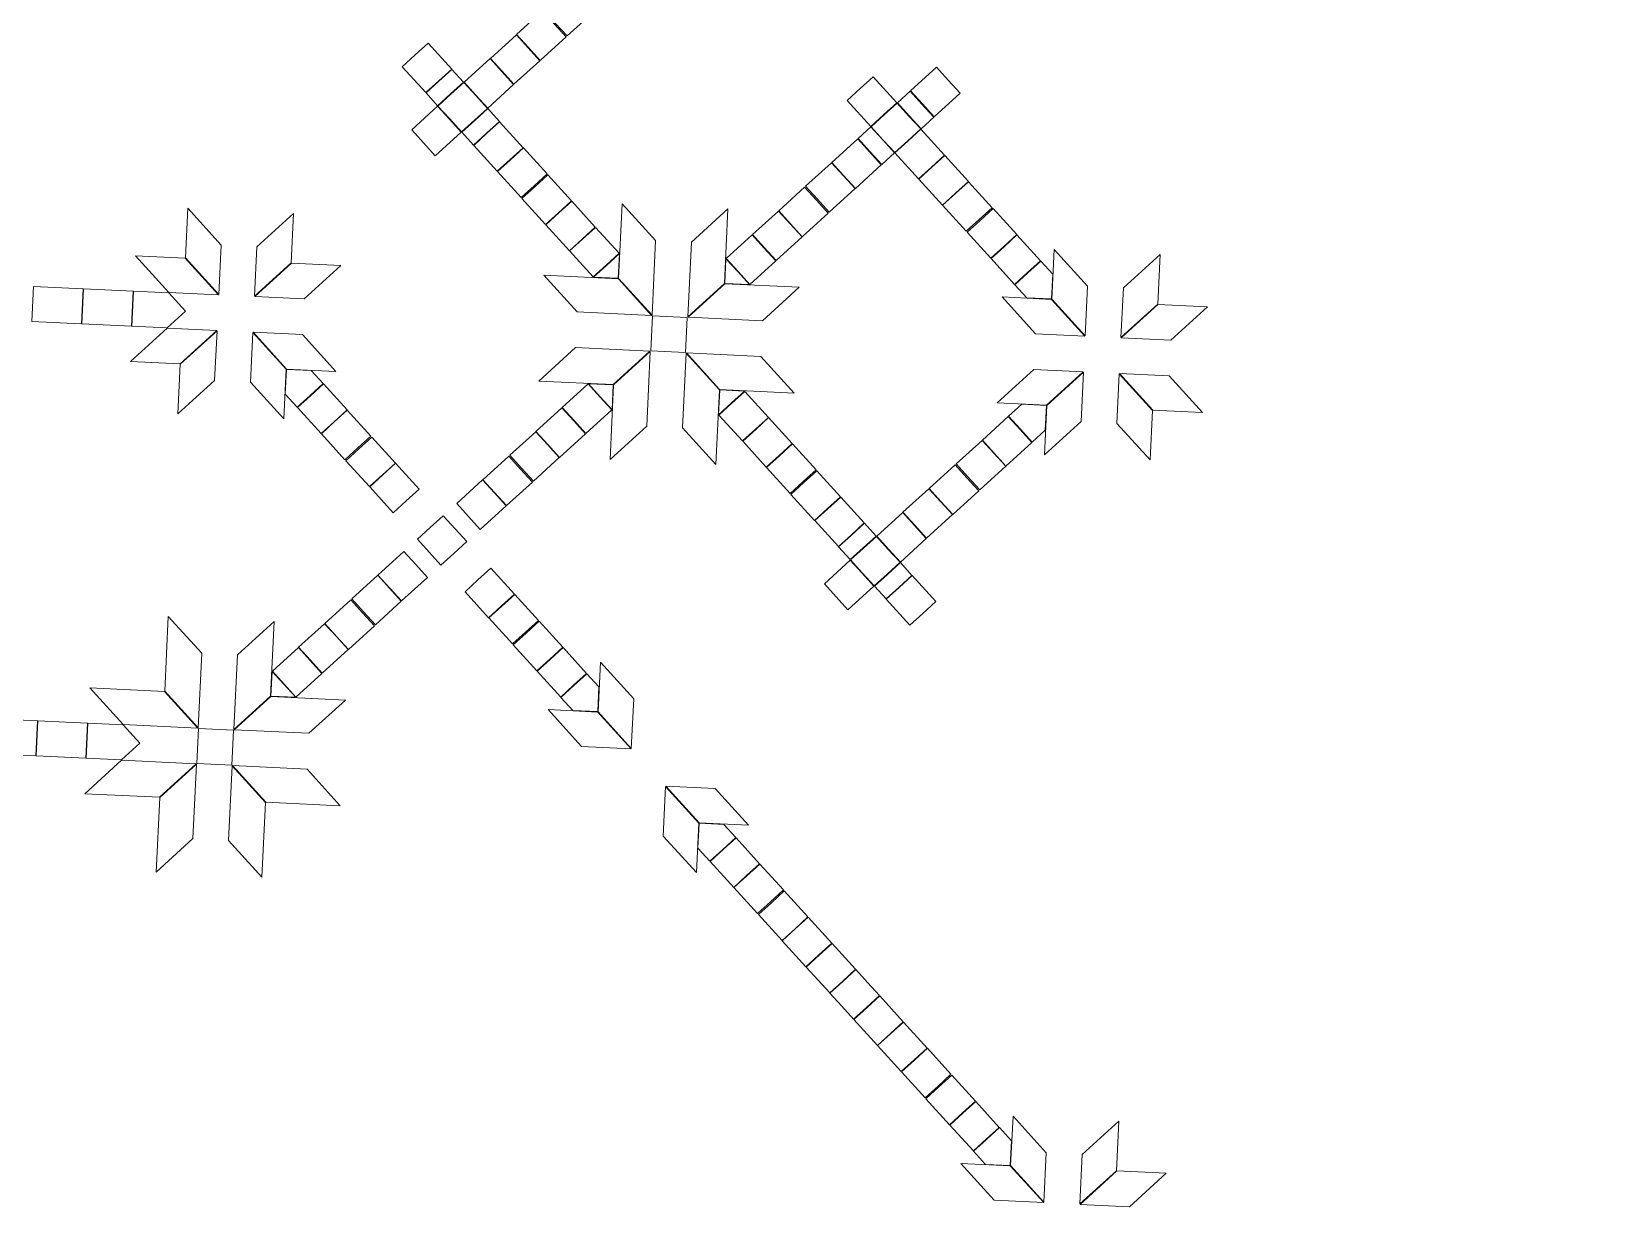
# Model space of a CAD drawing. Header units: inches. Extents: x 733725 to 1472938, y 4017711 to 8040520.
# Drawn here: x 734683.65 to 734701.71, y 4019134.87 to 4019148.44 of the extents above; entities that cross this region are included whole.
import ezdxf

# ---------------------------------------------------------------- set-up
doc = ezdxf.new("R2010")
doc.units = ezdxf.units.IN
doc.header["$MEASUREMENT"] = 0
for name, color, linetype, lineweight in [('H-HARAM2', 123, 'Continuous', 5), ('H-HARAM3', 123, 'Continuous', 5), ('H-MAFSALL', 31, 'Continuous', 13)]:
    doc.layers.add(name, color=color, linetype=linetype, lineweight=lineweight)
pattern_1 = [(354.99999998, (-0.961, 0.33), (0.553438968, 6.325836333), []), (354.99999998, (-0.892, 1.121), (0.553438968, 6.325836333), []), (354.99999998, (-0.823, 1.9117), (0.553438968, 6.325836333), [])]

msp = doc.modelspace()

# ---------------------------------------------------------------- hatches: boundary and pattern name
at = {"layer": 'H-HARAM2'}
h = msp.add_hatch(dxfattribs=at)
h.set_pattern_fill('PLAST', color=256, angle=-5, style=0)
h.set_pattern_definition(pattern_1)
edge = h.paths.add_edge_path()
edge.add_line((734632.731, 4019098.943), (734586.621, 4019149.885))
edge.add_line((734586.621, 4019149.885), (734697.208, 4019249.401))
edge.add_line((734697.208, 4019249.401), (734656.636, 4019294.307))
edge.add_line((734656.636, 4019294.307), (734612.593, 4019254.265))
edge.add_arc((734584.783, 4019246.201), 28.955, -31.0677, 16.1711, ccw=False)
edge.add_line((734609.585, 4019231.259), (734630.186, 4019208.599))
edge.add_line((734630.186, 4019208.599), (734617.904, 4019197.432))
edge.add_line((734617.904, 4019197.432), (734597.303, 4019220.092))
edge.add_arc((734584.783, 4019246.201), 28.955, 248.3791, 295.6179, ccw=False)
edge.add_line((734574.114, 4019219.283), (734521.152, 4019171.133))
edge.add_line((734521.152, 4019171.133), (734519.735, 4019155.04))
edge.add_line((734519.735, 4019155.04), (734510.13, 4019146.749))
edge.add_line((734510.13, 4019146.749), (734509.618, 4019135.985))
edge.add_line((734509.618, 4019135.985), (734511.003, 4019134.453))
edge.add_line((734511.003, 4019134.453), (734515.932, 4019129.031))
edge.add_line((734515.932, 4019129.031), (734518.495, 4019128.91))
edge.add_line((734518.495, 4019128.91), (734518.371, 4019126.305))
edge.add_line((734518.371, 4019126.305), (734518.431, 4019126.238))
edge.add_line((734518.431, 4019126.238), (734518.193, 4019121.231))
edge.add_line((734518.193, 4019121.231), (734532.114, 4019121.216))
edge.add_line((734532.114, 4019121.216), (734533.331, 4019119.845))
edge.add_line((734533.331, 4019119.845), (734566.504, 4019083.356))
edge.add_line((734566.504, 4019083.356), (734585.293, 4019100.438))
edge.add_line((734585.293, 4019100.438), (734607.504, 4019076.008))
edge.add_line((734607.504, 4019076.008), (734632.731, 4019098.943))
h = msp.add_hatch(dxfattribs=at)
h.set_pattern_fill('PLAST', color=256, angle=-5, style=0)
h.set_pattern_definition(pattern_1)
edge = h.paths.add_edge_path()
edge.add_line((734632.731, 4019098.943), (734586.621, 4019149.885))
edge.add_line((734586.621, 4019149.885), (734697.208, 4019249.401))
edge.add_line((734697.208, 4019249.401), (734656.636, 4019294.307))
edge.add_line((734656.636, 4019294.307), (734612.593, 4019254.265))
edge.add_arc((734584.783, 4019246.201), 28.955, -31.0677, 16.1711, ccw=False)
edge.add_line((734609.585, 4019231.259), (734630.186, 4019208.599))
edge.add_line((734630.186, 4019208.599), (734617.904, 4019197.432))
edge.add_line((734617.904, 4019197.432), (734597.303, 4019220.092))
edge.add_arc((734584.783, 4019246.201), 28.955, 248.3791, 295.6179, ccw=False)
edge.add_line((734574.114, 4019219.283), (734521.152, 4019171.133))
edge.add_line((734521.152, 4019171.133), (734519.735, 4019155.04))
edge.add_line((734519.735, 4019155.04), (734510.13, 4019146.749))
edge.add_line((734510.13, 4019146.749), (734509.618, 4019135.985))
edge.add_line((734509.618, 4019135.985), (734511.003, 4019134.453))
edge.add_line((734511.003, 4019134.453), (734515.932, 4019129.031))
edge.add_line((734515.932, 4019129.031), (734518.495, 4019128.91))
edge.add_line((734518.495, 4019128.91), (734518.371, 4019126.305))
edge.add_line((734518.371, 4019126.305), (734518.431, 4019126.238))
edge.add_line((734518.431, 4019126.238), (734518.193, 4019121.231))
edge.add_line((734518.193, 4019121.231), (734532.114, 4019121.216))
edge.add_line((734532.114, 4019121.216), (734533.331, 4019119.845))
edge.add_line((734533.331, 4019119.845), (734566.504, 4019083.356))
edge.add_line((734566.504, 4019083.356), (734585.293, 4019100.438))
edge.add_line((734585.293, 4019100.438), (734607.504, 4019076.008))
edge.add_line((734607.504, 4019076.008), (734632.731, 4019098.943))
at = {"layer": 'H-MAFSALL'}
h = msp.add_hatch(dxfattribs=at)
h.set_pattern_fill('ANGLE', color=256, scale=0.3, angle=45, style=0)
h.set_pattern_definition([(44.999999983, (-0.0012, 0.0002), (-1.4817422595, 1.4817422604), [1.524, -0.5715]), (134.999999983, (-0.0012, 0.0002), (-1.4817422604, -1.4817422595), [1.524, -0.5715])])
edge = h.paths.add_edge_path(flags=16)
edge.add_arc((734483.445, 4019138.19), 8, -50, 310)
edge = h.paths.add_edge_path(flags=16)
edge.add_arc((735041.69, 4018744.78), 5, 130, 310)
edge.add_arc((735041.69, 4018744.78), 5, -50, 130)
edge = h.paths.add_edge_path(flags=16)
edge.add_arc((734929.449, 4018650.032), 10, 307.1029, 310)
edge.add_line((734935.877, 4018642.372), (734935.481, 4018642.057))
edge = h.paths.add_edge_path(flags=16)
edge.add_arc((734448.304, 4018988.959), 5, -50, 310)
edge = h.paths.add_edge_path(flags=16)
edge.add_arc((734929.449, 4018650.032), 10, -50, 310)
edge = h.paths.add_edge_path()
edge.add_line((734470.495, 4018819.804), (734535.003, 4018852.189))
edge.add_line((734535.003, 4018852.189), (734535.003, 4018852.189))
edge.add_line((734535.003, 4018852.189), (734572.914, 4018810.916))
edge.add_arc((734615.714, 4018815.067), 43, 185.5397, 259.5981)
edge.add_line((734607.95, 4018772.774), (734656.259, 4018720.181))
edge.add_line((734656.259, 4018720.181), (734681.017, 4018702.881))
edge.add_line((734681.017, 4018702.881), (734689.467, 4018687.669))
edge.add_line((734689.467, 4018687.669), (734694.857, 4018680.12))
edge.add_line((734694.857, 4018680.12), (734719.321, 4018651.346))
edge.add_line((734719.321, 4018651.346), (734735.321, 4018631.946))
edge.add_line((734735.321, 4018631.946), (734738.811, 4018624.304))
edge.add_line((734738.811, 4018624.304), (734748.26, 4018603.512))
edge.add_line((734748.26, 4018603.512), (734747.516, 4018601.656))
edge.add_arc((734785.506, 4018511.871), 97.491, 107.72929, 112.93457, ccw=False)
edge.add_arc((734656.551, 4018541.881), 117.492, 25.08126, 32.34036, ccw=False)
edge.add_line((734762.964, 4018591.686), (734809.18, 4018581.942))
edge.add_line((734809.18, 4018581.942), (734866.219, 4018571.729))
edge.add_line((734866.219, 4018571.729), (734867.898, 4018578.513))
edge.add_line((734867.898, 4018578.513), (734907.725, 4018615.005))
edge.add_line((734907.725, 4018615.005), (734912.431, 4018609.829))
edge.add_line((734912.431, 4018609.829), (734975.64, 4018667.103))
edge.add_line((734975.64, 4018667.103), (734970.981, 4018672.229))
edge.add_line((734970.981, 4018672.229), (735032.04, 4018727.74))
edge.add_line((735032.04, 4018727.74), (735037.306, 4018722.006))
edge.add_line((735037.306, 4018722.006), (735052.413, 4018735.663))
edge.add_line((735052.413, 4018735.663), (735059.338, 4018741.922))
edge.add_line((735059.338, 4018741.922), (735066.401, 4018748.341))
edge.add_line((735066.401, 4018748.341), (735061.106, 4018754.165))
edge.add_line((735061.106, 4018754.165), (735117.118, 4018805.091))
edge.add_line((735117.118, 4018805.091), (735104.817, 4018818.622))
edge.add_line((735104.817, 4018818.622), (734958.677, 4018685.762))
edge.add_line((734958.677, 4018685.762), (734951.519, 4018693.635))
edge.add_line((734951.519, 4018693.635), (734933.872, 4018677.591))
edge.add_line((734933.872, 4018677.591), (734905.385, 4018651.693))
edge.add_line((734905.385, 4018651.693), (734888.108, 4018635.985))
edge.add_line((734888.108, 4018635.985), (734892.767, 4018630.86))
edge.add_line((734892.767, 4018630.86), (734854.667, 4018596.221))
edge.add_line((734854.667, 4018596.221), (734784.293, 4018608.823))
edge.add_arc((734788.7, 4018633.431), 25, 217.1653, 259.8479, ccw=False)
edge.add_line((734768.777, 4018618.328), (734704.047, 4018703.715))
edge.add_line((734704.047, 4018703.715), (734708.534, 4018710.947))
edge.add_line((734708.534, 4018710.947), (734700.207, 4018716.114))
edge.add_line((734700.207, 4018716.114), (734704.039, 4018722.289))
edge.add_line((734704.039, 4018722.289), (734698.091, 4018725.98))
edge.add_line((734698.091, 4018725.98), (734702.273, 4018732.721))
edge.add_line((734702.273, 4018732.721), (734702.336, 4018732.679))
edge.add_arc((734708.117, 4018741.415), 10.475, 236.5024, 314.0512)
edge.add_line((734715.401, 4018733.886), (734717.159, 4018735.485))
edge.add_line((734717.159, 4018735.485), (734722.231, 4018740.095))
edge.add_line((734722.231, 4018740.095), (734720.065, 4018742.478))
edge.add_line((734720.065, 4018742.478), (734726.132, 4018747.994))
edge.add_line((734726.132, 4018747.994), (734719.41, 4018755.387))
edge.add_line((734719.41, 4018755.387), (734713.218, 4018749.758))
edge.add_line((734713.218, 4018749.758), (734710.291, 4018752.978))
edge.add_line((734710.291, 4018752.978), (734716.483, 4018758.607))
edge.add_line((734716.483, 4018758.607), (734709.759, 4018766.003))
edge.add_line((734709.759, 4018766.003), (734703.567, 4018760.373))
edge.add_line((734703.567, 4018760.373), (734700.64, 4018763.593))
edge.add_line((734700.64, 4018763.593), (734706.832, 4018769.222))
edge.add_line((734706.832, 4018769.222), (734700.111, 4018776.616))
edge.add_line((734700.111, 4018776.616), (734694.4, 4018771.424))
edge.add_line((734694.4, 4018771.424), (734692.234, 4018773.807))
edge.add_line((734692.234, 4018773.807), (734686.631, 4018768.713))
edge.add_line((734686.631, 4018768.713), (734683.931, 4018766.258))
edge.add_arc((734691.488, 4018755.604), 13.062, 125.3471, 234.1486)
edge.add_line((734683.838, 4018745.017), (734679.674, 4018738.306))
edge.add_line((734679.674, 4018738.306), (734673.726, 4018741.996))
edge.add_line((734673.726, 4018741.996), (734673.41, 4018741.491))
edge.add_line((734673.41, 4018741.491), (734673.274, 4018741.576))
edge.add_line((734673.274, 4018741.576), (734669.424, 4018735.372))
edge.add_line((734669.424, 4018735.372), (734662.891, 4018739.425))
edge.add_line((734662.891, 4018739.425), (734661.12, 4018740.524))
edge.add_line((734661.12, 4018740.524), (734662.269, 4018742.424))
edge.add_line((734662.269, 4018742.424), (734639.091, 4018767.919))
edge.add_line((734639.091, 4018767.919), (734644.863, 4018773.166))
edge.add_line((734644.863, 4018773.166), (734641.27, 4018777.117))
edge.add_line((734641.27, 4018777.117), (734635.499, 4018771.87))
edge.add_line((734635.499, 4018771.87), (734624.539, 4018783.924))
edge.add_line((734624.539, 4018783.924), (734623.801, 4018783.25))
edge.add_line((734623.801, 4018783.25), (734611.491, 4018796.79))
edge.add_line((734611.491, 4018796.79), (734615.969, 4018800.904))
edge.add_line((734615.969, 4018800.904), (734613.206, 4018803.943))
edge.add_line((734613.206, 4018803.943), (734611.359, 4018802.264))
edge.add_line((734611.359, 4018802.264), (734611.02, 4018802.637))
edge.add_line((734611.02, 4018802.637), (734608.08, 4018802.777))
edge.add_line((734608.08, 4018802.777), (734607.708, 4018802.438))
edge.add_line((734607.708, 4018802.438), (734600.959, 4018809.861))
edge.add_line((734600.959, 4018809.861), (734601.332, 4018810.2))
edge.add_line((734601.332, 4018810.2), (734601.471, 4018813.14))
edge.add_line((734601.471, 4018813.14), (734601.133, 4018813.512))
edge.add_line((734601.133, 4018813.512), (734602.98, 4018815.191))
edge.add_line((734602.98, 4018815.191), (734600.195, 4018818.254))
edge.add_line((734600.195, 4018818.254), (734595.696, 4018814.164))
edge.add_line((734595.696, 4018814.164), (734583.386, 4018827.704))
edge.add_line((734583.386, 4018827.704), (734584.128, 4018828.375))
edge.add_line((734584.128, 4018828.375), (734573.169, 4018840.43))
edge.add_line((734573.169, 4018840.43), (734578.94, 4018845.677))
edge.add_line((734578.94, 4018845.677), (734575.348, 4018849.628))
edge.add_line((734575.348, 4018849.628), (734569.576, 4018844.381))
edge.add_line((734569.576, 4018844.381), (734546.398, 4018869.875))
edge.add_line((734546.398, 4018869.875), (734544.397, 4018868.912))
edge.add_line((734544.397, 4018868.912), (734540.057, 4018877.668))
edge.add_line((734540.057, 4018877.668), (734546.599, 4018880.911))
edge.add_line((734546.599, 4018880.911), (734546.526, 4018881.057))
edge.add_line((734546.526, 4018881.057), (734547.06, 4018881.322))
edge.add_line((734547.06, 4018881.322), (734543.952, 4018887.593))
edge.add_line((734543.952, 4018887.593), (734551.028, 4018891.101))
edge.add_arc((734562.294, 4018897.711), 13.062, 210.4016, 319.2031)
edge.add_line((734572.182, 4018889.177), (734580.485, 4018896.725))
edge.add_line((734580.485, 4018896.725), (734578.319, 4018899.107))
edge.add_line((734578.319, 4018899.107), (734584.029, 4018904.299))
edge.add_line((734584.029, 4018904.299), (734577.183, 4018911.579))
edge.add_line((734577.183, 4018911.579), (734571.116, 4018906.063))
edge.add_line((734571.116, 4018906.063), (734568.189, 4018909.283))
edge.add_line((734568.189, 4018909.283), (734574.256, 4018914.799))
edge.add_line((734574.256, 4018914.799), (734567.532, 4018922.195))
edge.add_line((734567.532, 4018922.195), (734561.465, 4018916.679))
edge.add_line((734561.465, 4018916.679), (734558.538, 4018919.898))
edge.add_line((734558.538, 4018919.898), (734564.605, 4018925.414))
edge.add_line((734564.605, 4018925.414), (734558.008, 4018932.921))
edge.add_line((734558.008, 4018932.921), (734551.941, 4018927.405))
edge.add_line((734551.941, 4018927.405), (734549.774, 4018929.787))
edge.add_line((734549.774, 4018929.787), (734542.945, 4018923.578))
edge.add_arc((734549.637, 4018915.633), 10.388, 130.1084, 208.8482)
edge.add_line((734540.538, 4018910.621), (734533.43, 4018907.097))
edge.add_line((734533.43, 4018907.097), (734530.321, 4018913.369))
edge.add_line((734530.321, 4018913.369), (734523.81, 4018910.141))
edge.add_line((734523.81, 4018910.141), (734519.422, 4018918.991))
edge.add_line((734519.422, 4018918.991), (734518.414, 4018918.49))
edge.add_line((734518.414, 4018918.49), (734483.652, 4018963.612))
edge.add_line((734483.652, 4018963.612), (734466.216, 4018986.25))
edge.add_arc((734446.342, 4018986.524), 19.876, -0.7881, 95.2465)
edge.add_line((734444.525, 4019006.316), (734441.745, 4019010.015))
edge.add_arc((734457.733, 4019022.03), 20, 159.6381, 216.9245, ccw=False)
edge.add_line((734438.983, 4019028.989), (734449.624, 4019057.661))
edge.add_arc((734468.375, 4019050.702), 20, 132.2751, 159.6381, ccw=False)
edge.add_line((734454.921, 4019065.5), (734492.174, 4019099.369))
edge.add_line((734492.174, 4019099.369), (734492.352, 4019103.094))
edge.add_line((734492.352, 4019103.094), (734518.495, 4019128.91))
edge.add_line((734518.495, 4019128.91), (734515.932, 4019129.032))
edge.add_line((734515.932, 4019129.032), (734509.618, 4019135.985))
edge.add_line((734509.618, 4019135.985), (734510.13, 4019146.749))
edge.add_line((734510.13, 4019146.749), (734519.735, 4019155.04))
edge.add_line((734519.735, 4019155.04), (734521.152, 4019171.133))
edge.add_line((734521.152, 4019171.133), (734507.472, 4019199.486))
edge.add_line((734507.472, 4019199.486), (734476.686, 4019171.099))
edge.add_line((734476.686, 4019171.099), (734472.574, 4019167.308))
edge.add_line((734472.574, 4019167.308), (734466.913, 4019162.087))
edge.add_line((734466.913, 4019162.087), (734466.392, 4019149.251))
edge.add_line((734466.392, 4019149.251), (734473.058, 4019142.023))
edge.add_line((734473.058, 4019142.023), (734470.728, 4019136.003))
edge.add_line((734470.728, 4019136.003), (734468.209, 4019122.907))
edge.add_line((734468.209, 4019122.907), (734466.607, 4019104.847))
edge.add_line((734466.607, 4019104.847), (734464.67, 4019103.328))
edge.add_line((734464.67, 4019103.328), (734460.43, 4019099.47))
edge.add_line((734460.43, 4019099.47), (734439.912, 4019080.557))
edge.add_arc((734466.972, 4019051.099), 40, 132.5703, 159.9333)
edge.add_line((734429.4, 4019064.824), (734425.787, 4019054.932))
edge.add_arc((734492.611, 4019019.499), 75.638, 152.06563, 155.27115)
edge.add_line((734423.91, 4019051.14), (734418.436, 4019034.299))
edge.add_line((734418.436, 4019034.299), (734418.393, 4019032.833))
edge.add_arc((734464.107, 4019027.499), 46.024, 173.3446, 190.8662)
edge.add_arc((734458.101, 4019026.815), 40, 191.5252, 222.5703)
edge.add_line((734428.643, 4018999.755), (734431.55, 4018996.591))
edge.add_arc((734450.637, 4018990.594), 20.007, 162.5586, 282.582)
edge.add_line((734454.995, 4018971.068), (734472.935, 4018951.538))
edge.add_line((734472.935, 4018951.538), (734489.366, 4018933.651))
edge.add_line((734489.366, 4018933.651), (734498.083, 4018916.295))
edge.add_line((734498.083, 4018916.295), (734467.009, 4018900.695))
edge.add_line((734467.009, 4018900.695), (734457.734, 4018896.038))
edge.add_line((734457.734, 4018896.038), (734446.846, 4018890.572))
edge.add_line((734446.846, 4018890.572), (734436.474, 4018885.365))
edge.add_line((734436.474, 4018885.365), (734448.8, 4018875.981))
edge.add_line((734448.8, 4018875.981), (734461.775, 4018837.145))
edge.add_line((734461.775, 4018837.145), (734470.495, 4018819.804))

# ---------------------------------------------------------------- linework, layer by layer
at = {"layer": 'H-HARAM3'}
for points in [[(734689.756, 4019148.393), (734689.621, 4019148.541), (734689.487, 4019148.689), (734689.783, 4019148.958), (734689.917, 4019148.81), (734690.052, 4019148.662)], [(734689.756, 4019148.393), (734689.621, 4019148.541), (734689.487, 4019148.689), (734689.783, 4019148.958), (734689.917, 4019148.81), (734690.052, 4019148.662)], [(734689.449, 4019148.114), (734689.314, 4019148.262), (734689.18, 4019148.41), (734689.476, 4019148.679), (734689.61, 4019148.531), (734689.745, 4019148.383)], [(734689.449, 4019148.114), (734689.314, 4019148.262), (734689.18, 4019148.41), (734689.476, 4019148.679), (734689.61, 4019148.531), (734689.745, 4019148.383)], [(734688.291, 4019147.881), (734688.143, 4019147.747), (734687.874, 4019148.043), (734688.022, 4019148.177), (734688.17, 4019148.312), (734688.439, 4019148.016)], [(734688.291, 4019147.881), (734688.143, 4019147.747), (734687.874, 4019148.043), (734688.022, 4019148.177), (734688.17, 4019148.312), (734688.439, 4019148.016)], [(734689.15, 4019147.842), (734689.015, 4019147.99), (734688.881, 4019148.138), (734689.177, 4019148.407), (734689.311, 4019148.259), (734689.446, 4019148.111)], [(734689.15, 4019147.842), (734689.015, 4019147.99), (734688.881, 4019148.138), (734689.177, 4019148.407), (734689.311, 4019148.259), (734689.446, 4019148.111)], [(734688.85, 4019147.57), (734688.716, 4019147.718), (734688.581, 4019147.866), (734688.877, 4019148.135), (734689.012, 4019147.987), (734689.146, 4019147.839)], [(734688.85, 4019147.57), (734688.716, 4019147.718), (734688.581, 4019147.866), (734688.877, 4019148.135), (734689.012, 4019147.987), (734689.146, 4019147.839)], [(734688.427, 4019147.732), (734688.279, 4019147.597), (734688.146, 4019147.743), (734688.294, 4019147.878), (734688.442, 4019148.012), (734688.575, 4019147.866)], [(734688.427, 4019147.732), (734688.279, 4019147.597), (734688.146, 4019147.743), (734688.294, 4019147.878), (734688.442, 4019148.012), (734688.575, 4019147.866)], [(734693.944, 4019147.471), (734693.81, 4019147.619), (734693.675, 4019147.767), (734693.971, 4019148.036), (734694.106, 4019147.888), (734694.24, 4019147.74)], [(734693.944, 4019147.471), (734693.81, 4019147.619), (734693.675, 4019147.767), (734693.971, 4019148.036), (734694.106, 4019147.888), (734694.24, 4019147.74)], [(734688.699, 4019147.432), (734688.551, 4019147.298), (734688.417, 4019147.446), (734688.282, 4019147.594), (734688.43, 4019147.728), (734688.578, 4019147.863), (734688.713, 4019147.715), (734688.847, 4019147.567)], [(734688.699, 4019147.432), (734688.551, 4019147.298), (734688.417, 4019147.446), (734688.282, 4019147.594), (734688.43, 4019147.728), (734688.578, 4019147.863), (734688.713, 4019147.715), (734688.847, 4019147.567)], [(734693.223, 4019147.362), (734692.954, 4019147.658), (734693.102, 4019147.792), (734693.25, 4019147.927), (734693.519, 4019147.631), (734693.371, 4019147.496)], [(734693.223, 4019147.362), (734692.954, 4019147.658), (734693.102, 4019147.792), (734693.25, 4019147.927), (734693.519, 4019147.631), (734693.371, 4019147.496)], [(734693.795, 4019147.335), (734693.66, 4019147.483), (734693.525, 4019147.631), (734693.672, 4019147.764), (734693.806, 4019147.616), (734693.941, 4019147.468)], [(734693.795, 4019147.335), (734693.66, 4019147.483), (734693.525, 4019147.631), (734693.672, 4019147.764), (734693.806, 4019147.616), (734693.941, 4019147.468)], [(734688.252, 4019147.026), (734688.117, 4019147.174), (734687.983, 4019147.322), (734688.279, 4019147.591), (734688.413, 4019147.443), (734688.548, 4019147.295)], [(734688.252, 4019147.026), (734688.117, 4019147.174), (734687.983, 4019147.322), (734688.279, 4019147.591), (734688.413, 4019147.443), (734688.548, 4019147.295)], [(734693.643, 4019147.197), (734693.495, 4019147.063), (734693.361, 4019147.21), (734693.226, 4019147.358), (734693.374, 4019147.493), (734693.522, 4019147.628), (734693.657, 4019147.48), (734693.791, 4019147.332)], [(734693.643, 4019147.197), (734693.495, 4019147.063), (734693.361, 4019147.21), (734693.226, 4019147.358), (734693.374, 4019147.493), (734693.522, 4019147.628), (734693.657, 4019147.48), (734693.791, 4019147.332)], [(734688.835, 4019147.283), (734688.687, 4019147.148), (734688.554, 4019147.295), (734688.702, 4019147.429), (734688.85, 4019147.564), (734688.983, 4019147.417)], [(734688.835, 4019147.283), (734688.687, 4019147.148), (734688.554, 4019147.295), (734688.702, 4019147.429), (734688.85, 4019147.564), (734688.983, 4019147.417)], [(734688.959, 4019146.849), (734688.69, 4019147.145), (734688.838, 4019147.279), (734688.986, 4019147.414), (734689.255, 4019147.118), (734689.107, 4019146.984)], [(734688.959, 4019146.849), (734688.69, 4019147.145), (734688.838, 4019147.279), (734688.986, 4019147.414), (734689.255, 4019147.118), (734689.107, 4019146.984)], [(734693.046, 4019146.654), (734692.912, 4019146.802), (734692.777, 4019146.95), (734693.073, 4019147.22), (734693.208, 4019147.072), (734693.342, 4019146.924)], [(734693.046, 4019146.654), (734692.912, 4019146.802), (734692.777, 4019146.95), (734693.073, 4019147.22), (734693.208, 4019147.072), (734693.342, 4019146.924)], [(734693.346, 4019146.926), (734693.211, 4019147.074), (734693.077, 4019147.222), (734693.223, 4019147.356), (734693.358, 4019147.208), (734693.492, 4019147.06)], [(734693.346, 4019146.926), (734693.211, 4019147.074), (734693.077, 4019147.222), (734693.223, 4019147.356), (734693.358, 4019147.208), (734693.492, 4019147.06)], [(734693.915, 4019146.898), (734693.767, 4019146.763), (734693.498, 4019147.059), (734693.646, 4019147.194), (734693.794, 4019147.328), (734694.063, 4019147.032)], [(734693.915, 4019146.898), (734693.767, 4019146.763), (734693.498, 4019147.059), (734693.646, 4019147.194), (734693.794, 4019147.328), (734694.063, 4019147.032)], [(734689.379, 4019146.684), (734689.231, 4019146.55), (734688.962, 4019146.846), (734689.11, 4019146.98), (734689.258, 4019147.115), (734689.527, 4019146.819)], [(734689.379, 4019146.684), (734689.231, 4019146.55), (734688.962, 4019146.846), (734689.11, 4019146.98), (734689.258, 4019147.115), (734689.527, 4019146.819)], [(734692.747, 4019146.382), (734692.613, 4019146.53), (734692.478, 4019146.678), (734692.774, 4019146.947), (734692.909, 4019146.799), (734693.043, 4019146.651)], [(734692.747, 4019146.382), (734692.613, 4019146.53), (734692.478, 4019146.678), (734692.774, 4019146.947), (734692.909, 4019146.799), (734693.043, 4019146.651)], [(734694.187, 4019146.599), (734694.039, 4019146.464), (734693.77, 4019146.76), (734693.918, 4019146.895), (734694.066, 4019147.029), (734694.335, 4019146.733)], [(734694.187, 4019146.599), (734694.039, 4019146.464), (734693.77, 4019146.76), (734693.918, 4019146.895), (734694.066, 4019147.029), (734694.335, 4019146.733)], [(734689.658, 4019146.377), (734689.51, 4019146.243), (734689.241, 4019146.539), (734689.389, 4019146.673), (734689.537, 4019146.808), (734689.806, 4019146.512)], [(734689.658, 4019146.377), (734689.51, 4019146.243), (734689.241, 4019146.539), (734689.389, 4019146.673), (734689.537, 4019146.808), (734689.806, 4019146.512)], [(734694.459, 4019146.299), (734694.311, 4019146.165), (734694.042, 4019146.461), (734694.19, 4019146.595), (734694.338, 4019146.73), (734694.607, 4019146.434)], [(734694.459, 4019146.299), (734694.311, 4019146.165), (734694.042, 4019146.461), (734694.19, 4019146.595), (734694.338, 4019146.73), (734694.607, 4019146.434)], [(734689.93, 4019146.078), (734689.782, 4019145.943), (734689.513, 4019146.239), (734689.661, 4019146.374), (734689.809, 4019146.509), (734690.078, 4019146.213)], [(734689.93, 4019146.078), (734689.782, 4019145.943), (734689.513, 4019146.239), (734689.661, 4019146.374), (734689.809, 4019146.509), (734690.078, 4019146.213)], [(734692.44, 4019146.103), (734692.306, 4019146.251), (734692.171, 4019146.399), (734692.467, 4019146.668), (734692.602, 4019146.52), (734692.736, 4019146.372)], [(734692.44, 4019146.103), (734692.306, 4019146.251), (734692.171, 4019146.399), (734692.467, 4019146.668), (734692.602, 4019146.52), (734692.736, 4019146.372)], [(734685.427, 4019146.427), (734685.807, 4019146.008), (734685.781, 4019145.443), (734685.4, 4019145.861)], [(734685.427, 4019146.427), (734685.807, 4019146.008), (734685.781, 4019145.443), (734685.4, 4019145.861)], [(734686.634, 4019146.369), (734686.216, 4019145.989), (734686.189, 4019145.423), (734686.607, 4019145.804)], [(734686.634, 4019146.369), (734686.216, 4019145.989), (734686.189, 4019145.423), (734686.607, 4019145.804)], [(734690.765, 4019146.058), (734690.385, 4019146.477), (734690.344, 4019145.626), (734690.725, 4019145.208)], [(734690.765, 4019146.058), (734690.385, 4019146.477), (734690.344, 4019145.626), (734690.725, 4019145.208)], [(734691.174, 4019146.039), (734691.592, 4019146.419), (734691.552, 4019145.569), (734691.133, 4019145.188)], [(734691.174, 4019146.039), (734691.592, 4019146.419), (734691.552, 4019145.569), (734691.133, 4019145.188)], [(734692.141, 4019145.831), (734692.006, 4019145.979), (734691.872, 4019146.127), (734692.168, 4019146.396), (734692.302, 4019146.248), (734692.437, 4019146.1)], [(734692.141, 4019145.831), (734692.006, 4019145.979), (734691.872, 4019146.127), (734692.168, 4019146.396), (734692.302, 4019146.248), (734692.437, 4019146.1)], [(734694.739, 4019145.992), (734694.591, 4019145.858), (734694.322, 4019146.154), (734694.47, 4019146.288), (734694.617, 4019146.423), (734694.887, 4019146.127)], [(734694.739, 4019145.992), (734694.591, 4019145.858), (734694.322, 4019146.154), (734694.47, 4019146.288), (734694.617, 4019146.423), (734694.887, 4019146.127)], [(734690.202, 4019145.779), (734690.055, 4019145.644), (734689.785, 4019145.94), (734689.933, 4019146.075), (734690.081, 4019146.209), (734690.35, 4019145.913)], [(734690.202, 4019145.779), (734690.055, 4019145.644), (734689.785, 4019145.94), (734689.933, 4019146.075), (734690.081, 4019146.209), (734690.35, 4019145.913)], [(734691.842, 4019145.559), (734691.707, 4019145.707), (734691.573, 4019145.855), (734691.869, 4019146.124), (734692.003, 4019145.976), (734692.138, 4019145.828)], [(734691.842, 4019145.559), (734691.707, 4019145.707), (734691.573, 4019145.855), (734691.869, 4019146.124), (734692.003, 4019145.976), (734692.138, 4019145.828)], [(734695.011, 4019145.693), (734694.863, 4019145.559), (734694.594, 4019145.855), (734694.742, 4019145.989), (734694.89, 4019146.124), (734695.159, 4019145.828)], [(734695.011, 4019145.693), (734694.863, 4019145.559), (734694.594, 4019145.855), (734694.742, 4019145.989), (734694.89, 4019146.124), (734695.159, 4019145.828)], [(734695.315, 4019145.956), (734695.696, 4019145.537), (734695.669, 4019144.972), (734695.288, 4019145.391)], [(734695.315, 4019145.956), (734695.696, 4019145.537), (734695.669, 4019144.972), (734695.288, 4019145.391)], [(734684.832, 4019145.885), (734685.212, 4019145.467), (734685.777, 4019145.44), (734685.397, 4019145.859)], [(734684.832, 4019145.885), (734685.212, 4019145.467), (734685.777, 4019145.44), (734685.397, 4019145.859)], [(734687.175, 4019145.774), (734686.757, 4019145.393), (734686.192, 4019145.42), (734686.61, 4019145.801)], [(734687.175, 4019145.774), (734686.757, 4019145.393), (734686.192, 4019145.42), (734686.61, 4019145.801)], [(734690.34, 4019145.628), (734690.057, 4019145.641), (734690.205, 4019145.776), (734690.353, 4019145.91)], [(734690.34, 4019145.628), (734690.057, 4019145.641), (734690.205, 4019145.776), (734690.353, 4019145.91)], [(734691.556, 4019145.57), (734691.569, 4019145.852), (734691.704, 4019145.704), (734691.838, 4019145.556)], [(734691.556, 4019145.57), (734691.569, 4019145.852), (734691.704, 4019145.704), (734691.838, 4019145.556)], [(734695.284, 4019145.392), (734695.002, 4019145.406), (734694.866, 4019145.555), (734695.014, 4019145.69), (734695.162, 4019145.824), (734695.298, 4019145.675)], [(734695.284, 4019145.392), (734695.002, 4019145.406), (734694.866, 4019145.555), (734695.014, 4019145.69), (734695.162, 4019145.824), (734695.298, 4019145.675)], [(734696.523, 4019145.898), (734696.104, 4019145.518), (734696.077, 4019144.953), (734696.496, 4019145.333)], [(734696.523, 4019145.898), (734696.104, 4019145.518), (734696.077, 4019144.953), (734696.496, 4019145.333)], [(734689.871, 4019145.245), (734689.49, 4019145.664), (734690.341, 4019145.623), (734690.721, 4019145.205)], [(734689.871, 4019145.245), (734689.49, 4019145.664), (734690.341, 4019145.623), (734690.721, 4019145.205)], [(734684.213, 4019145.11), (734684.232, 4019145.509), (734683.666, 4019145.536), (734683.647, 4019145.137)], [(734684.213, 4019145.11), (734684.232, 4019145.509), (734683.666, 4019145.536), (734683.647, 4019145.137)], [(734684.784, 4019145.082), (734684.803, 4019145.482), (734684.236, 4019145.509), (734684.217, 4019145.109)], [(734684.784, 4019145.082), (734684.803, 4019145.482), (734684.236, 4019145.509), (734684.217, 4019145.109)], [(734684.807, 4019145.482), (734684.788, 4019145.082), (734685.191, 4019145.063), (734685.401, 4019145.253), (734685.21, 4019145.463)], [(734684.807, 4019145.482), (734684.788, 4019145.082), (734685.191, 4019145.063), (734685.401, 4019145.253), (734685.21, 4019145.463)], [(734691.987, 4019145.144), (734692.405, 4019145.525), (734691.555, 4019145.565), (734691.136, 4019145.185)], [(734691.987, 4019145.144), (734692.405, 4019145.525), (734691.555, 4019145.565), (734691.136, 4019145.185)], [(734694.72, 4019145.415), (734695.101, 4019144.996), (734695.666, 4019144.969), (734695.285, 4019145.388)], [(734694.72, 4019145.415), (734695.101, 4019144.996), (734695.666, 4019144.969), (734695.285, 4019145.388)], [(734697.064, 4019145.303), (734696.645, 4019144.923), (734696.08, 4019144.95), (734696.499, 4019145.33)], [(734697.064, 4019145.303), (734696.645, 4019144.923), (734696.08, 4019144.95), (734696.499, 4019145.33)], [(734684.774, 4019144.678), (734685.193, 4019145.059), (734685.758, 4019145.032), (734685.339, 4019144.651)], [(734684.774, 4019144.678), (734685.193, 4019145.059), (734685.758, 4019145.032), (734685.339, 4019144.651)], [(734691.109, 4019144.781), (734690.71, 4019144.8), (734690.729, 4019145.2), (734691.128, 4019145.181)], [(734691.109, 4019144.781), (734690.71, 4019144.8), (734690.729, 4019145.2), (734691.128, 4019145.181)], [(734685.315, 4019144.083), (734685.734, 4019144.463), (734685.761, 4019145.028), (734685.342, 4019144.648)], [(734685.315, 4019144.083), (734685.734, 4019144.463), (734685.761, 4019145.028), (734685.342, 4019144.648)], [(734686.523, 4019144.025), (734686.142, 4019144.444), (734686.169, 4019145.009), (734686.55, 4019144.59)], [(734686.523, 4019144.025), (734686.142, 4019144.444), (734686.169, 4019145.009), (734686.55, 4019144.59)], [(734687.118, 4019144.566), (734686.737, 4019144.985), (734686.172, 4019145.012), (734686.553, 4019144.593)], [(734687.118, 4019144.566), (734686.737, 4019144.985), (734686.172, 4019145.012), (734686.553, 4019144.593)], [(734689.851, 4019144.837), (734689.433, 4019144.456), (734690.283, 4019144.416), (734690.702, 4019144.796)], [(734689.851, 4019144.837), (734689.433, 4019144.456), (734690.283, 4019144.416), (734690.702, 4019144.796)], [(734690.665, 4019143.942), (734690.246, 4019143.562), (734690.286, 4019144.413), (734690.705, 4019144.793)], [(734690.665, 4019143.942), (734690.246, 4019143.562), (734690.286, 4019144.413), (734690.705, 4019144.793)], [(734691.073, 4019143.923), (734691.453, 4019143.504), (734691.494, 4019144.355), (734691.113, 4019144.774)], [(734691.073, 4019143.923), (734691.453, 4019143.504), (734691.494, 4019144.355), (734691.113, 4019144.774)], [(734691.967, 4019144.736), (734692.348, 4019144.318), (734691.497, 4019144.358), (734691.117, 4019144.777)], [(734691.967, 4019144.736), (734692.348, 4019144.318), (734691.497, 4019144.358), (734691.117, 4019144.777)], [(734686.824, 4019144.291), (734686.677, 4019144.157), (734686.54, 4019144.306), (734686.554, 4019144.589), (734686.836, 4019144.576), (734686.972, 4019144.426)], [(734686.824, 4019144.291), (734686.677, 4019144.157), (734686.54, 4019144.306), (734686.554, 4019144.589), (734686.836, 4019144.576), (734686.972, 4019144.426)], [(734694.663, 4019144.207), (734695.081, 4019144.588), (734695.646, 4019144.561), (734695.228, 4019144.18)], [(734694.663, 4019144.207), (734695.081, 4019144.588), (734695.646, 4019144.561), (734695.228, 4019144.18)], [(734695.204, 4019143.612), (734695.622, 4019143.993), (734695.649, 4019144.558), (734695.231, 4019144.177)], [(734695.204, 4019143.612), (734695.622, 4019143.993), (734695.649, 4019144.558), (734695.231, 4019144.177)], [(734696.411, 4019143.555), (734696.031, 4019143.973), (734696.057, 4019144.538), (734696.438, 4019144.12)], [(734696.411, 4019143.555), (734696.031, 4019143.973), (734696.057, 4019144.538), (734696.438, 4019144.12)], [(734697.006, 4019144.096), (734696.626, 4019144.514), (734696.061, 4019144.541), (734696.441, 4019144.123)], [(734697.006, 4019144.096), (734696.626, 4019144.514), (734696.061, 4019144.541), (734696.441, 4019144.123)], [(734687.097, 4019143.992), (734686.949, 4019143.858), (734686.679, 4019144.154), (734686.827, 4019144.288), (734686.975, 4019144.423), (734687.245, 4019144.127)], [(734687.097, 4019143.992), (734686.949, 4019143.858), (734686.679, 4019144.154), (734686.827, 4019144.288), (734686.975, 4019144.423), (734687.245, 4019144.127)], [(734689.969, 4019143.857), (734689.835, 4019144.005), (734689.7, 4019144.153), (734689.996, 4019144.422), (734690.131, 4019144.274), (734690.265, 4019144.126)], [(734689.969, 4019143.857), (734689.835, 4019144.005), (734689.7, 4019144.153), (734689.996, 4019144.422), (734690.131, 4019144.274), (734690.265, 4019144.126)], [(734690.269, 4019144.129), (734690.134, 4019144.277), (734690, 4019144.425), (734690.282, 4019144.412)], [(734690.269, 4019144.129), (734690.134, 4019144.277), (734690, 4019144.425), (734690.282, 4019144.412)], [(734691.633, 4019144.206), (734691.485, 4019144.071), (734691.498, 4019144.354), (734691.781, 4019144.34)], [(734691.633, 4019144.206), (734691.485, 4019144.071), (734691.498, 4019144.354), (734691.781, 4019144.34)], [(734691.905, 4019143.906), (734691.757, 4019143.772), (734691.488, 4019144.068), (734691.636, 4019144.202), (734691.784, 4019144.337), (734692.053, 4019144.041)], [(734691.905, 4019143.906), (734691.757, 4019143.772), (734691.488, 4019144.068), (734691.636, 4019144.202), (734691.784, 4019144.337), (734692.053, 4019144.041)], [(734689.67, 4019143.585), (734689.536, 4019143.733), (734689.401, 4019143.881), (734689.697, 4019144.15), (734689.832, 4019144.002), (734689.966, 4019143.854)], [(734689.67, 4019143.585), (734689.536, 4019143.733), (734689.401, 4019143.881), (734689.697, 4019144.15), (734689.832, 4019144.002), (734689.966, 4019143.854)], [(734695.063, 4019143.758), (734694.929, 4019143.906), (734694.794, 4019144.054), (734694.944, 4019144.19), (734695.226, 4019144.176), (734695.213, 4019143.894)], [(734695.063, 4019143.758), (734694.929, 4019143.906), (734694.794, 4019144.054), (734694.944, 4019144.19), (734695.226, 4019144.176), (734695.213, 4019143.894)], [(734687.369, 4019143.693), (734687.221, 4019143.558), (734686.952, 4019143.854), (734687.099, 4019143.989), (734687.247, 4019144.123), (734687.517, 4019143.827)], [(734687.369, 4019143.693), (734687.221, 4019143.558), (734686.952, 4019143.854), (734687.099, 4019143.989), (734687.247, 4019144.123), (734687.517, 4019143.827)], [(734692.177, 4019143.607), (734692.029, 4019143.473), (734691.76, 4019143.769), (734691.908, 4019143.903), (734692.056, 4019144.038), (734692.325, 4019143.742)], [(734692.177, 4019143.607), (734692.029, 4019143.473), (734691.76, 4019143.769), (734691.908, 4019143.903), (734692.056, 4019144.038), (734692.325, 4019143.742)], [(734694.764, 4019143.486), (734694.629, 4019143.634), (734694.495, 4019143.782), (734694.791, 4019144.051), (734694.925, 4019143.903), (734695.06, 4019143.755)], [(734694.764, 4019143.486), (734694.629, 4019143.634), (734694.495, 4019143.782), (734694.791, 4019144.051), (734694.925, 4019143.903), (734695.06, 4019143.755)], [(734687.648, 4019143.386), (734687.5, 4019143.251), (734687.231, 4019143.547), (734687.379, 4019143.682), (734687.527, 4019143.816), (734687.796, 4019143.52)], [(734687.648, 4019143.386), (734687.5, 4019143.251), (734687.231, 4019143.547), (734687.379, 4019143.682), (734687.527, 4019143.816), (734687.796, 4019143.52)], [(734689.371, 4019143.313), (734689.236, 4019143.461), (734689.102, 4019143.609), (734689.398, 4019143.878), (734689.532, 4019143.73), (734689.667, 4019143.582)], [(734689.371, 4019143.313), (734689.236, 4019143.461), (734689.102, 4019143.609), (734689.398, 4019143.878), (734689.532, 4019143.73), (734689.667, 4019143.582)], [(734692.449, 4019143.308), (734692.301, 4019143.173), (734692.032, 4019143.469), (734692.18, 4019143.604), (734692.328, 4019143.739), (734692.597, 4019143.443)], [(734692.449, 4019143.308), (734692.301, 4019143.173), (734692.032, 4019143.469), (734692.18, 4019143.604), (734692.328, 4019143.739), (734692.597, 4019143.443)], [(734694.465, 4019143.214), (734694.33, 4019143.362), (734694.196, 4019143.51), (734694.492, 4019143.779), (734694.626, 4019143.631), (734694.761, 4019143.483)], [(734694.465, 4019143.214), (734694.33, 4019143.362), (734694.196, 4019143.51), (734694.492, 4019143.779), (734694.626, 4019143.631), (734694.761, 4019143.483)], [(734687.92, 4019143.087), (734687.772, 4019142.952), (734687.503, 4019143.248), (734687.651, 4019143.383), (734687.799, 4019143.517), (734688.068, 4019143.221)], [(734687.92, 4019143.087), (734687.772, 4019142.952), (734687.503, 4019143.248), (734687.651, 4019143.383), (734687.799, 4019143.517), (734688.068, 4019143.221)], [(734689.064, 4019143.034), (734688.929, 4019143.182), (734688.795, 4019143.33), (734689.091, 4019143.599), (734689.225, 4019143.451), (734689.36, 4019143.303)], [(734689.064, 4019143.034), (734688.929, 4019143.182), (734688.795, 4019143.33), (734689.091, 4019143.599), (734689.225, 4019143.451), (734689.36, 4019143.303)], [(734692.728, 4019143.001), (734692.58, 4019142.866), (734692.311, 4019143.162), (734692.459, 4019143.297), (734692.607, 4019143.431), (734692.876, 4019143.135)], [(734692.728, 4019143.001), (734692.58, 4019142.866), (734692.311, 4019143.162), (734692.459, 4019143.297), (734692.607, 4019143.431), (734692.876, 4019143.135)], [(734694.158, 4019142.934), (734694.023, 4019143.082), (734693.889, 4019143.23), (734694.185, 4019143.5), (734694.319, 4019143.352), (734694.454, 4019143.204)], [(734694.158, 4019142.934), (734694.023, 4019143.082), (734693.889, 4019143.23), (734694.185, 4019143.5), (734694.319, 4019143.352), (734694.454, 4019143.204)], [(734688.765, 4019142.762), (734688.63, 4019142.91), (734688.496, 4019143.058), (734688.792, 4019143.327), (734688.926, 4019143.179), (734689.061, 4019143.031)], [(734688.765, 4019142.762), (734688.63, 4019142.91), (734688.496, 4019143.058), (734688.792, 4019143.327), (734688.926, 4019143.179), (734689.061, 4019143.031)], [(734693, 4019142.702), (734692.852, 4019142.567), (734692.583, 4019142.863), (734692.731, 4019142.998), (734692.879, 4019143.132), (734693.148, 4019142.836)], [(734693, 4019142.702), (734692.852, 4019142.567), (734692.583, 4019142.863), (734692.731, 4019142.998), (734692.879, 4019143.132), (734693.148, 4019142.836)], [(734693.858, 4019142.662), (734693.724, 4019142.81), (734693.589, 4019142.958), (734693.885, 4019143.227), (734694.02, 4019143.079), (734694.154, 4019142.932)], [(734693.858, 4019142.662), (734693.724, 4019142.81), (734693.589, 4019142.958), (734693.885, 4019143.227), (734694.02, 4019143.079), (734694.154, 4019142.932)], [(734688.464, 4019142.488), (734688.316, 4019142.354), (734688.181, 4019142.502), (734688.047, 4019142.65), (734688.195, 4019142.784), (734688.343, 4019142.919), (734688.477, 4019142.771), (734688.612, 4019142.623)], [(734688.464, 4019142.488), (734688.316, 4019142.354), (734688.181, 4019142.502), (734688.047, 4019142.65), (734688.195, 4019142.784), (734688.343, 4019142.919), (734688.477, 4019142.771), (734688.612, 4019142.623)], [(734693.559, 4019142.39), (734693.425, 4019142.538), (734693.29, 4019142.686), (734693.586, 4019142.955), (734693.721, 4019142.807), (734693.855, 4019142.659)], [(734693.559, 4019142.39), (734693.425, 4019142.538), (734693.29, 4019142.686), (734693.586, 4019142.955), (734693.721, 4019142.807), (734693.855, 4019142.659)], [(734693.136, 4019142.552), (734692.988, 4019142.418), (734692.855, 4019142.564), (734693.003, 4019142.698), (734693.151, 4019142.833), (734693.284, 4019142.687)], [(734693.136, 4019142.552), (734692.988, 4019142.418), (734692.855, 4019142.564), (734693.003, 4019142.698), (734693.151, 4019142.833), (734693.284, 4019142.687)], [(734693.408, 4019142.253), (734693.26, 4019142.118), (734693.125, 4019142.266), (734692.991, 4019142.414), (734693.139, 4019142.549), (734693.287, 4019142.683), (734693.421, 4019142.535), (734693.556, 4019142.387)], [(734693.408, 4019142.253), (734693.26, 4019142.118), (734693.125, 4019142.266), (734692.991, 4019142.414), (734693.139, 4019142.549), (734693.287, 4019142.683), (734693.421, 4019142.535), (734693.556, 4019142.387)], [(734687.867, 4019141.946), (734687.732, 4019142.094), (734687.598, 4019142.242), (734687.894, 4019142.511), (734688.028, 4019142.363), (734688.163, 4019142.215)], [(734687.867, 4019141.946), (734687.732, 4019142.094), (734687.598, 4019142.242), (734687.894, 4019142.511), (734688.028, 4019142.363), (734688.163, 4019142.215)], [(734692.961, 4019141.846), (734692.826, 4019141.994), (734692.692, 4019142.142), (734692.988, 4019142.411), (734693.122, 4019142.263), (734693.257, 4019142.115)], [(734692.961, 4019141.846), (734692.826, 4019141.994), (734692.692, 4019142.142), (734692.988, 4019142.411), (734693.122, 4019142.263), (734693.257, 4019142.115)], [(734693.544, 4019142.103), (734693.396, 4019141.969), (734693.263, 4019142.115), (734693.411, 4019142.25), (734693.559, 4019142.384), (734693.692, 4019142.238)], [(734693.544, 4019142.103), (734693.396, 4019141.969), (734693.263, 4019142.115), (734693.411, 4019142.25), (734693.559, 4019142.384), (734693.692, 4019142.238)], [(734687.568, 4019141.674), (734687.433, 4019141.822), (734687.299, 4019141.97), (734687.595, 4019142.239), (734687.729, 4019142.091), (734687.864, 4019141.943)], [(734687.568, 4019141.674), (734687.433, 4019141.822), (734687.299, 4019141.97), (734687.595, 4019142.239), (734687.729, 4019142.091), (734687.864, 4019141.943)], [(734688.86, 4019141.755), (734688.591, 4019142.051), (734688.739, 4019142.186), (734688.887, 4019142.32), (734689.156, 4019142.024), (734689.008, 4019141.89)], [(734688.86, 4019141.755), (734688.591, 4019142.051), (734688.739, 4019142.186), (734688.887, 4019142.32), (734689.156, 4019142.024), (734689.008, 4019141.89)], [(734693.668, 4019141.67), (734693.399, 4019141.965), (734693.547, 4019142.1), (734693.695, 4019142.235), (734693.964, 4019141.939), (734693.816, 4019141.804)], [(734693.668, 4019141.67), (734693.399, 4019141.965), (734693.547, 4019142.1), (734693.695, 4019142.235), (734693.964, 4019141.939), (734693.816, 4019141.804)], [(734689.28, 4019141.591), (734689.132, 4019141.456), (734688.863, 4019141.752), (734689.011, 4019141.887), (734689.159, 4019142.021), (734689.428, 4019141.725)], [(734689.28, 4019141.591), (734689.132, 4019141.456), (734688.863, 4019141.752), (734689.011, 4019141.887), (734689.159, 4019142.021), (734689.428, 4019141.725)], [(734687.261, 4019141.394), (734687.126, 4019141.542), (734686.992, 4019141.69), (734687.288, 4019141.959), (734687.422, 4019141.811), (734687.557, 4019141.663)], [(734687.261, 4019141.394), (734687.126, 4019141.542), (734686.992, 4019141.69), (734687.288, 4019141.959), (734687.422, 4019141.811), (734687.557, 4019141.663)], [(734685.586, 4019141.349), (734685.205, 4019141.768), (734685.165, 4019140.917), (734685.545, 4019140.499)], [(734685.586, 4019141.349), (734685.205, 4019141.768), (734685.165, 4019140.917), (734685.545, 4019140.499)], [(734685.994, 4019141.33), (734686.413, 4019141.711), (734686.372, 4019140.86), (734685.954, 4019140.479)], [(734685.994, 4019141.33), (734686.413, 4019141.711), (734686.372, 4019140.86), (734685.954, 4019140.479)], [(734686.962, 4019141.122), (734686.827, 4019141.27), (734686.692, 4019141.418), (734686.988, 4019141.687), (734687.123, 4019141.539), (734687.257, 4019141.391)], [(734686.962, 4019141.122), (734686.827, 4019141.27), (734686.692, 4019141.418), (734686.988, 4019141.687), (734687.123, 4019141.539), (734687.257, 4019141.391)], [(734689.559, 4019141.283), (734689.411, 4019141.149), (734689.142, 4019141.445), (734689.29, 4019141.579), (734689.438, 4019141.714), (734689.707, 4019141.418)], [(734689.559, 4019141.283), (734689.411, 4019141.149), (734689.142, 4019141.445), (734689.29, 4019141.579), (734689.438, 4019141.714), (734689.707, 4019141.418)], [(734686.662, 4019140.85), (734686.528, 4019140.998), (734686.393, 4019141.146), (734686.689, 4019141.415), (734686.824, 4019141.267), (734686.958, 4019141.119)], [(734686.662, 4019140.85), (734686.528, 4019140.998), (734686.393, 4019141.146), (734686.689, 4019141.415), (734686.824, 4019141.267), (734686.958, 4019141.119)], [(734689.831, 4019140.984), (734689.683, 4019140.85), (734689.414, 4019141.146), (734689.562, 4019141.28), (734689.71, 4019141.415), (734689.979, 4019141.119)], [(734689.831, 4019140.984), (734689.683, 4019140.85), (734689.414, 4019141.146), (734689.562, 4019141.28), (734689.71, 4019141.415), (734689.979, 4019141.119)], [(734686.376, 4019140.861), (734686.39, 4019141.143), (734686.524, 4019140.995), (734686.659, 4019140.847)], [(734686.376, 4019140.861), (734686.39, 4019141.143), (734686.524, 4019140.995), (734686.659, 4019140.847)], [(734690.105, 4019140.683), (734689.822, 4019140.697), (734689.686, 4019140.846), (734689.834, 4019140.981), (734689.982, 4019141.116), (734690.118, 4019140.966)], [(734690.105, 4019140.683), (734689.822, 4019140.697), (734689.686, 4019140.846), (734689.834, 4019140.981), (734689.982, 4019141.116), (734690.118, 4019140.966)], [(734690.136, 4019141.247), (734690.516, 4019140.829), (734690.489, 4019140.263), (734690.109, 4019140.682)], [(734690.136, 4019141.247), (734690.516, 4019140.829), (734690.489, 4019140.263), (734690.109, 4019140.682)], [(734684.691, 4019140.536), (734684.311, 4019140.955), (734685.161, 4019140.914), (734685.542, 4019140.496)], [(734684.691, 4019140.536), (734684.311, 4019140.955), (734685.161, 4019140.914), (734685.542, 4019140.496)], [(734686.807, 4019140.436), (734687.226, 4019140.816), (734686.375, 4019140.857), (734685.957, 4019140.476)], [(734686.807, 4019140.436), (734687.226, 4019140.816), (734686.375, 4019140.857), (734685.957, 4019140.476)], [(734683.126, 4019140.206), (734683.692, 4019140.179), (734683.711, 4019140.579), (734683.145, 4019140.606)], [(734683.126, 4019140.206), (734683.692, 4019140.179), (734683.711, 4019140.579), (734683.145, 4019140.606)], [(734683.715, 4019140.578), (734683.696, 4019140.179), (734684.263, 4019140.152), (734684.282, 4019140.551)], [(734683.715, 4019140.578), (734683.696, 4019140.179), (734684.263, 4019140.152), (734684.282, 4019140.551)], [(734684.286, 4019140.551), (734684.267, 4019140.152), (734684.67, 4019140.132), (734684.88, 4019140.323), (734684.689, 4019140.532)], [(734684.286, 4019140.551), (734684.267, 4019140.152), (734684.67, 4019140.132), (734684.88, 4019140.323), (734684.689, 4019140.532)], [(734689.541, 4019140.706), (734689.921, 4019140.287), (734690.486, 4019140.26), (734690.106, 4019140.679)], [(734689.541, 4019140.706), (734689.921, 4019140.287), (734690.486, 4019140.26), (734690.106, 4019140.679)], [(734685.53, 4019140.092), (734685.549, 4019140.491), (734685.949, 4019140.472), (734685.93, 4019140.072)], [(734685.53, 4019140.092), (734685.549, 4019140.491), (734685.949, 4019140.472), (734685.93, 4019140.072)], [(734684.672, 4019140.128), (734684.253, 4019139.747), (734685.104, 4019139.707), (734685.523, 4019140.087)], [(734684.672, 4019140.128), (734684.253, 4019139.747), (734685.104, 4019139.707), (734685.523, 4019140.087)], [(734685.485, 4019139.234), (734685.066, 4019138.853), (734685.107, 4019139.704), (734685.526, 4019140.084)], [(734685.485, 4019139.234), (734685.066, 4019138.853), (734685.107, 4019139.704), (734685.526, 4019140.084)], [(734685.893, 4019139.214), (734686.274, 4019138.796), (734686.314, 4019139.646), (734685.934, 4019140.065)], [(734685.893, 4019139.214), (734686.274, 4019138.796), (734686.314, 4019139.646), (734685.934, 4019140.065)], [(734686.788, 4019140.027), (734687.168, 4019139.609), (734686.318, 4019139.649), (734685.937, 4019140.068)], [(734686.788, 4019140.027), (734687.168, 4019139.609), (734686.318, 4019139.649), (734685.937, 4019140.068)], [(734691.232, 4019138.846), (734690.851, 4019139.264), (734690.878, 4019139.829), (734691.259, 4019139.411)], [(734691.232, 4019138.846), (734690.851, 4019139.264), (734690.878, 4019139.829), (734691.259, 4019139.411)], [(734691.827, 4019139.387), (734691.446, 4019139.806), (734690.881, 4019139.832), (734691.262, 4019139.414)], [(734691.827, 4019139.387), (734691.446, 4019139.806), (734690.881, 4019139.832), (734691.262, 4019139.414)], [(734691.385, 4019138.977), (734691.249, 4019139.127), (734691.263, 4019139.41), (734691.545, 4019139.396), (734691.681, 4019139.246), (734691.533, 4019139.112)], [(734691.385, 4019138.977), (734691.249, 4019139.127), (734691.263, 4019139.41), (734691.545, 4019139.396), (734691.681, 4019139.246), (734691.533, 4019139.112)], [(734691.657, 4019138.678), (734691.388, 4019138.974), (734691.536, 4019139.109), (734691.684, 4019139.243), (734691.953, 4019138.947), (734691.805, 4019138.813)], [(734691.657, 4019138.678), (734691.388, 4019138.974), (734691.536, 4019139.109), (734691.684, 4019139.243), (734691.953, 4019138.947), (734691.805, 4019138.813)], [(734692.077, 4019138.513), (734691.929, 4019138.379), (734691.66, 4019138.675), (734691.808, 4019138.809), (734691.956, 4019138.944), (734692.225, 4019138.648)], [(734692.077, 4019138.513), (734691.929, 4019138.379), (734691.66, 4019138.675), (734691.808, 4019138.809), (734691.956, 4019138.944), (734692.225, 4019138.648)], [(734692.357, 4019138.206), (734692.209, 4019138.072), (734691.94, 4019138.368), (734692.087, 4019138.502), (734692.235, 4019138.637), (734692.505, 4019138.341)], [(734692.357, 4019138.206), (734692.209, 4019138.072), (734691.94, 4019138.368), (734692.087, 4019138.502), (734692.235, 4019138.637), (734692.505, 4019138.341)], [(734692.629, 4019137.907), (734692.481, 4019137.773), (734692.212, 4019138.069), (734692.36, 4019138.203), (734692.508, 4019138.338), (734692.777, 4019138.042)], [(734692.629, 4019137.907), (734692.481, 4019137.773), (734692.212, 4019138.069), (734692.36, 4019138.203), (734692.508, 4019138.338), (734692.777, 4019138.042)], [(734692.901, 4019137.608), (734692.753, 4019137.473), (734692.484, 4019137.769), (734692.632, 4019137.904), (734692.78, 4019138.038), (734693.049, 4019137.743)], [(734692.901, 4019137.608), (734692.753, 4019137.473), (734692.484, 4019137.769), (734692.632, 4019137.904), (734692.78, 4019138.038), (734693.049, 4019137.743)], [(734693.173, 4019137.309), (734693.025, 4019137.174), (734692.89, 4019137.322), (734692.756, 4019137.47), (734692.904, 4019137.605), (734693.052, 4019137.739), (734693.186, 4019137.591), (734693.321, 4019137.443)], [(734693.173, 4019137.309), (734693.025, 4019137.174), (734692.89, 4019137.322), (734692.756, 4019137.47), (734692.904, 4019137.605), (734693.052, 4019137.739), (734693.186, 4019137.591), (734693.321, 4019137.443)], [(734693.445, 4019137.01), (734693.297, 4019136.875), (734693.028, 4019137.171), (734693.176, 4019137.305), (734693.324, 4019137.44), (734693.593, 4019137.144)], [(734693.445, 4019137.01), (734693.297, 4019136.875), (734693.028, 4019137.171), (734693.176, 4019137.305), (734693.324, 4019137.44), (734693.593, 4019137.144)], [(734693.717, 4019136.71), (734693.569, 4019136.576), (734693.3, 4019136.872), (734693.448, 4019137.006), (734693.596, 4019137.141), (734693.865, 4019136.845)], [(734693.717, 4019136.71), (734693.569, 4019136.576), (734693.3, 4019136.872), (734693.448, 4019137.006), (734693.596, 4019137.141), (734693.865, 4019136.845)], [(734693.989, 4019136.411), (734693.841, 4019136.277), (734693.572, 4019136.573), (734693.72, 4019136.707), (734693.868, 4019136.842), (734694.137, 4019136.546)], [(734693.989, 4019136.411), (734693.841, 4019136.277), (734693.572, 4019136.573), (734693.72, 4019136.707), (734693.868, 4019136.842), (734694.137, 4019136.546)], [(734694.268, 4019136.104), (734694.12, 4019135.969), (734693.851, 4019136.265), (734693.999, 4019136.4), (734694.147, 4019136.535), (734694.416, 4019136.239)], [(734694.268, 4019136.104), (734694.12, 4019135.969), (734693.851, 4019136.265), (734693.999, 4019136.4), (734694.147, 4019136.535), (734694.416, 4019136.239)], [(734694.54, 4019135.805), (734694.392, 4019135.67), (734694.123, 4019135.966), (734694.271, 4019136.101), (734694.419, 4019136.235), (734694.688, 4019135.939)], [(734694.54, 4019135.805), (734694.392, 4019135.67), (734694.123, 4019135.966), (734694.271, 4019136.101), (734694.419, 4019136.235), (734694.688, 4019135.939)], [(734694.845, 4019136.068), (734695.225, 4019135.649), (734695.198, 4019135.084), (734694.818, 4019135.503)], [(734694.845, 4019136.068), (734695.225, 4019135.649), (734695.198, 4019135.084), (734694.818, 4019135.503)], [(734694.814, 4019135.504), (734694.531, 4019135.517), (734694.395, 4019135.667), (734694.543, 4019135.802), (734694.691, 4019135.936), (734694.827, 4019135.786)], [(734694.814, 4019135.504), (734694.531, 4019135.517), (734694.395, 4019135.667), (734694.543, 4019135.802), (734694.691, 4019135.936), (734694.827, 4019135.786)], [(734696.052, 4019136.01), (734695.633, 4019135.63), (734695.607, 4019135.065), (734696.025, 4019135.445)], [(734696.052, 4019136.01), (734695.633, 4019135.63), (734695.607, 4019135.065), (734696.025, 4019135.445)], [(734694.249, 4019135.526), (734694.63, 4019135.108), (734695.195, 4019135.081), (734694.814, 4019135.5)], [(734694.249, 4019135.526), (734694.63, 4019135.108), (734695.195, 4019135.081), (734694.814, 4019135.5)], [(734696.593, 4019135.415), (734696.175, 4019135.034), (734695.61, 4019135.061), (734696.028, 4019135.442)], [(734696.593, 4019135.415), (734696.175, 4019135.034), (734695.61, 4019135.061), (734696.028, 4019135.442)]]:
    msp.add_lwpolyline(points, close=True, dxfattribs=at)

doc.saveas('drawing.dxf')
